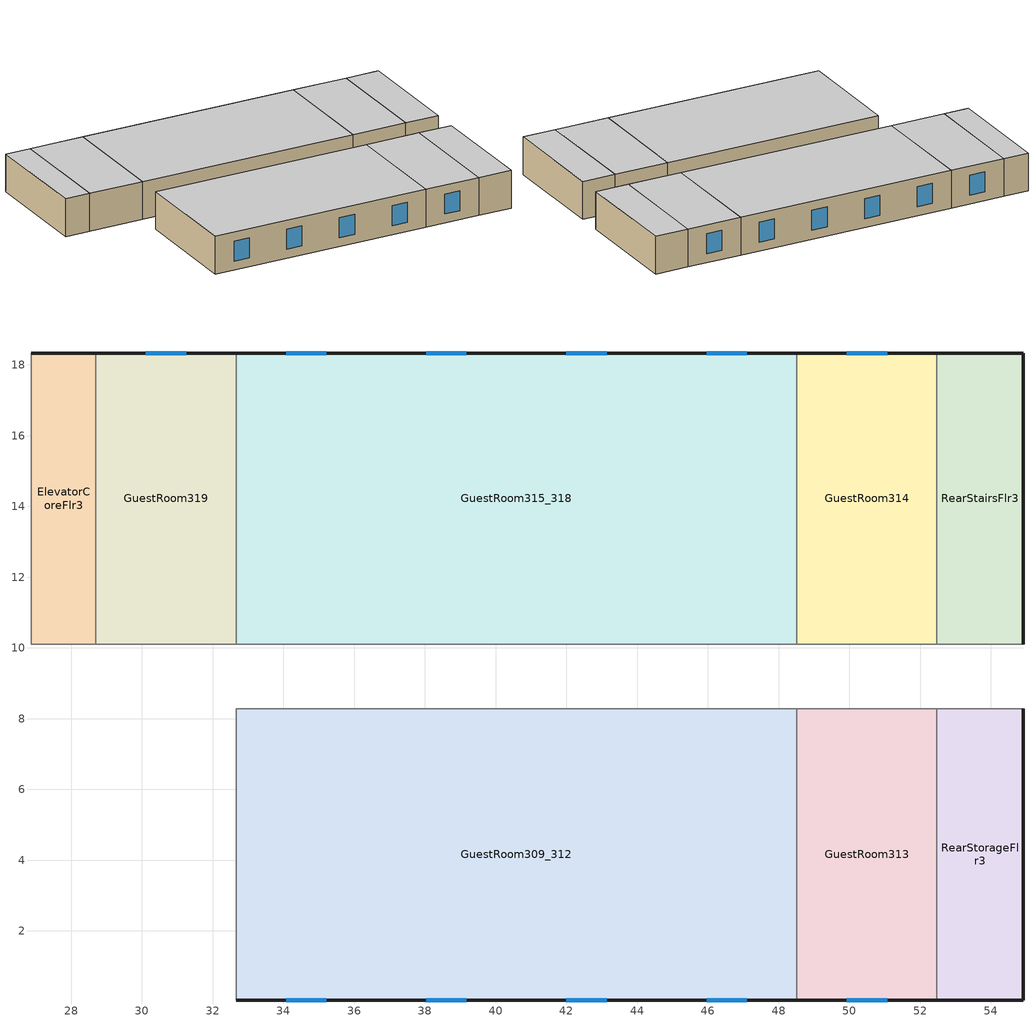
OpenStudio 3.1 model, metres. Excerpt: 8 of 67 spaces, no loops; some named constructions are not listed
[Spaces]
RearStairsFlr3
 floor to RearStairsFlr2 (NACM_Interior Floor): 54.91,18.34 54.91,10.11 52.47,10.11 52.47,18.34 z6.1
 wall outside (Base_CZ12-NonresMetalFrameWallU055): 54.91,10.11 54.91,18.34 52.47,18.34 z6.1:8.84
 wall to CorridorFlr3: 52.47,10.11 54.91,10.11 z6.1:8.84
 wall to GuestRoom314: 52.47,18.34 52.47,10.11 z6.1:8.84
 ceiling to RearStairsFlr4: 54.91,10.11 54.91,18.34 52.47,18.34 52.47,10.11 z8.84
GuestRoom309_312
 floor to GuestRoom209_212 (NACM_Interior Floor): 48.51,8.28 48.51,0.05 32.66,0.05 32.66,8.28 z6.1
 wall outside (Base_CZ12-ResMetalFrameWallU069): 32.66,0.05 48.51,0.05 z6.1:8.84
 wall to CorridorFlr3: 48.51,8.28 32.66,8.28 z6.1:8.84
 wall to GuestRoom306_308: 32.66,8.28 32.66,0.05 z6.1:8.84
 wall to GuestRoom313 (NACM_Interior Wall): 48.51,0.05 48.51,8.28 z6.1:8.84
 window (Base_AllCZ_FixedWinU36_Res): 34.07,0.05 35.21,0.05 / 38.04,0.05 39.18,0.05 / 42,0.05 43.14,0.05 / 45.96,0.05 47.1,0.05 z6.75:8.19
 ceiling to GuestRoom409_412: 48.51,0.05 48.51,8.28 32.66,8.28 32.66,0.05 z8.84
GuestRoom313
 floor to GuestRoom213 (NACM_Interior Floor): 52.47,8.28 52.47,0.05 48.51,0.05 48.51,8.28 z6.1
 wall outside (Base_CZ12-ResMetalFrameWallU069): 48.51,0.05 52.47,0.05 z6.1:8.84
 wall to CorridorFlr3: 52.47,8.28 48.51,8.28 z6.1:8.84
 wall to RearStorageFlr3 (NACM_Interior Wall): 52.47,0.05 52.47,8.28 z6.1:8.84
 window (Base_AllCZ_FixedWinU36_Res): 49.92,0.05 51.06,0.05 z6.75:8.19
 ceiling to GuestRoom413: 52.47,0.05 52.47,8.28 48.51,8.28 48.51,0.05 z8.84
RearStorageFlr3
 floor to RearStorageFlr2 (NACM_Interior Floor): 54.91,8.28 54.91,0.05 52.47,0.05 52.47,8.28 z6.1
 wall outside (Base_CZ12-NonresMetalFrameWallU055): 52.47,0.05 54.91,0.05 54.91,8.28 z6.1:8.84
 wall to CorridorFlr3: 54.91,8.28 52.47,8.28 z6.1:8.84
 ceiling to RearStorageFlr4: 54.91,0.05 54.91,8.28 52.47,8.28 52.47,0.05 z8.84
GuestRoom314
 floor to GuestRoom214 (NACM_Interior Floor): 52.47,18.34 52.47,10.11 48.51,10.11 48.51,18.34 z6.1
 wall outside (Base_CZ12-ResMetalFrameWallU069): 52.47,18.34 48.51,18.34 z6.1:8.84
 wall to CorridorFlr3: 48.51,10.11 52.47,10.11 z6.1:8.84
 wall to GuestRoom315_318 (NACM_Interior Wall): 48.51,18.34 48.51,10.11 z6.1:8.84
 window (Base_AllCZ_FixedWinU36_Res): 51.06,18.34 49.92,18.34 z6.75:8.19
 ceiling to GuestRoom414: 52.47,10.11 52.47,18.34 48.51,18.34 48.51,10.11 z8.84
GuestRoom315_318
 floor to GuestRoom215_218 (NACM_Interior Floor): 48.51,18.34 48.51,10.11 32.66,10.11 32.66,18.34 z6.1
 wall outside (Base_CZ12-ResMetalFrameWallU069): 48.51,18.34 32.66,18.34 z6.1:8.84
 wall to CorridorFlr3: 32.66,10.11 48.51,10.11 z6.1:8.84
 wall to GuestRoom319 (NACM_Interior Wall): 32.66,18.34 32.66,10.11 z6.1:8.84
 window (Base_AllCZ_FixedWinU36_Res): 47.1,18.34 45.96,18.34 / 43.14,18.34 42,18.34 / 39.18,18.34 38.04,18.34 / 35.21,18.34 34.07,18.34 z6.75:8.19
 ceiling to GuestRoom415_418: 48.51,10.11 48.51,18.34 32.66,18.34 32.66,10.11 z8.84
GuestRoom319
 floor to GuestRoom219 (NACM_Interior Floor): 32.66,18.34 32.66,10.11 28.7,10.11 28.7,18.34 z6.1
 wall outside (Base_CZ12-ResMetalFrameWallU069): 32.66,18.34 28.7,18.34 z6.1:8.84
 wall to CorridorFlr3: 28.7,10.11 32.66,10.11 z6.1:8.84
 wall to ElevatorCoreFlr3: 28.7,18.34 28.7,10.11 z6.1:8.84
 window (Base_AllCZ_FixedWinU36_Res): 31.25,18.34 30.11,18.34 z6.75:8.19
 ceiling to GuestRoom419: 32.66,10.11 32.66,18.34 28.7,18.34 28.7,10.11 z8.84
ElevatorCoreFlr3
 floor to ElevatorCoreFlr2 (NACM_Dropped Ceiling): 28.7,18.34 28.7,10.11 26.87,10.11 26.87,18.34 z6.1
 wall outside (Base_CZ12-NonresMetalFrameWallU055): 28.7,18.34 26.87,18.34 z6.1:8.84
 wall to CorridorFlr3: 26.87,18.34 26.87,10.11 28.7,10.11 z6.1:8.84
 ceiling to ElevatorCoreFlr4: 28.7,10.11 28.7,18.34 26.87,18.34 26.87,10.11 z8.84
[Schedule:Day]
GuestRoom105-ProcESch-da9; GuestRoom201-ProcESch-da9; GuestRoom202_205-ProcESch-da9; GuestRoom206_208-ProcESch-da9; GuestRoom209_212-ProcESch-da9; GuestRoom213-ProcESch-da9; GuestRoom214-ProcESch-da9; GuestRoom215_218-ProcESch-da9; GuestRoom219-ProcESch-da9; GuestRoom220_223-ProcESch-da9; GuestRoom224-ProcESch-da9; GuestRoom301-ProcESch-da9; GuestRoom302_305-ProcESch-da9; GuestRoom306_308-ProcESch-da9: 1, 0, 0.0342, 2, 0, 0.0334, 3, 0, 0.0322, 4, 0, 0.0317, 5, 0, 0.0307, 6, 0, 0.0317, 7, 0, 0.0358, 8, 0, 0.0394, 9, 0, 0.038, 10, 0, 0.0349, 11, 0, 0.034, 12, 0, 0.0345, 13, 0, 0.0358, 14, 0, 0.035, 15, 0, 0.0358, 16, 0, 0.0362, 17, 0, 0.0373, 18, 0, 0.041, 19, 0, 0.0445, 20, 0, 0.0447, 21, 0, 0.0425, 22, 0, 0.0404, 23, 0, 0.0378, 24, 0, 0.0347
GuestRoom105-ProcESch-da10; GuestRoom201-ProcESch-da10; GuestRoom202_205-ProcESch-da10; GuestRoom206_208-ProcESch-da10; GuestRoom209_212-ProcESch-da10; GuestRoom213-ProcESch-da10; GuestRoom214-ProcESch-da10; GuestRoom215_218-ProcESch-da10; GuestRoom219-ProcESch-da10; GuestRoom220_223-ProcESch-da10; GuestRoom224-ProcESch-da10; GuestRoom301-ProcESch-da10; GuestRoom302_305-ProcESch-da10; GuestRoom306_308-ProcESch-da10: 1, 0, 0.0371, 2, 0, 0.0354, 3, 0, 0.0348, 4, 0, 0.034, 5, 0, 0.0331, 6, 0, 0.0329, 7, 0, 0.0338, 8, 0, 0.0361, 9, 0, 0.0404, 10, 0, 0.0395, 11, 0, 0.0387, 12, 0, 0.0394, 13, 0, 0.0402, 14, 0, 0.0408, 15, 0, 0.0404, 16, 0, 0.0414, 17, 0, 0.041, 18, 0, 0.0434, 19, 0, 0.0464, 20, 0, 0.0456, 21, 0, 0.0445, 22, 0, 0.0428, 23, 0, 0.0397, 24, 0, 0.0396
GuestRoom105-ProcESch-da11; GuestRoom201-ProcESch-da11; GuestRoom202_205-ProcESch-da11; GuestRoom206_208-ProcESch-da11; GuestRoom209_212-ProcESch-da11; GuestRoom213-ProcESch-da11; GuestRoom214-ProcESch-da11; GuestRoom215_218-ProcESch-da11; GuestRoom219-ProcESch-da11; GuestRoom220_223-ProcESch-da11; GuestRoom224-ProcESch-da11; GuestRoom301-ProcESch-da11; GuestRoom302_305-ProcESch-da11; GuestRoom306_308-ProcESch-da11: 1, 0, 0.036, 2, 0, 0.0349, 3, 0, 0.0338, 4, 0, 0.0333, 5, 0, 0.0324, 6, 0, 0.0337, 7, 0, 0.0374, 8, 0, 0.0404, 9, 0, 0.0391, 10, 0, 0.0363, 11, 0, 0.0353, 12, 0, 0.0358, 13, 0, 0.037, 14, 0, 0.0364, 15, 0, 0.037, 16, 0, 0.0376, 17, 0, 0.0392, 18, 0, 0.043, 19, 0, 0.0463, 20, 0, 0.0461, 21, 0, 0.0442, 22, 0, 0.0423, 23, 0, 0.0397, 24, 0, 0.037
GuestRoom105-ProcESch-da12; GuestRoom201-ProcESch-da12; GuestRoom202_205-ProcESch-da12; GuestRoom206_208-ProcESch-da12; GuestRoom209_212-ProcESch-da12; GuestRoom213-ProcESch-da12; GuestRoom214-ProcESch-da12; GuestRoom215_218-ProcESch-da12; GuestRoom219-ProcESch-da12; GuestRoom220_223-ProcESch-da12; GuestRoom224-ProcESch-da12; GuestRoom301-ProcESch-da12; GuestRoom302_305-ProcESch-da12; GuestRoom306_308-ProcESch-da12: 1, 0, 0.0392, 2, 0, 0.0374, 3, 0, 0.0368, 4, 0, 0.036, 5, 0, 0.0353, 6, 0, 0.0352, 7, 0, 0.0365, 8, 0, 0.0384, 9, 0, 0.0418, 10, 0, 0.0412, 11, 0, 0.0403, 12, 0, 0.041, 13, 0, 0.0419, 14, 0, 0.0425, 15, 0, 0.0423, 16, 0, 0.0429, 17, 0, 0.0432, 18, 0, 0.0454, 19, 0, 0.0477, 20, 0, 0.0471, 21, 0, 0.0463, 22, 0, 0.0444, 23, 0, 0.0418, 24, 0, 0.0408
GuestRoom105-ProcESch-da13; GuestRoom201-ProcESch-da13; GuestRoom202_205-ProcESch-da13; GuestRoom206_208-ProcESch-da13; GuestRoom209_212-ProcESch-da13; GuestRoom213-ProcESch-da13; GuestRoom214-ProcESch-da13; GuestRoom215_218-ProcESch-da13; GuestRoom219-ProcESch-da13; GuestRoom220_223-ProcESch-da13; GuestRoom224-ProcESch-da13; GuestRoom301-ProcESch-da13; GuestRoom302_305-ProcESch-da13; GuestRoom306_308-ProcESch-da13: 1, 0, 0.038, 2, 0, 0.0367, 3, 0, 0.0357, 4, 0, 0.0351, 5, 0, 0.0345, 6, 0, 0.0362, 7, 0, 0.0394, 8, 0, 0.0418, 9, 0, 0.0405, 10, 0, 0.0378, 11, 0, 0.0368, 12, 0, 0.0373, 13, 0, 0.0383, 14, 0, 0.038, 15, 0, 0.0384, 16, 0, 0.0391, 17, 0, 0.0411, 18, 0, 0.0451, 19, 0, 0.0482, 20, 0, 0.0476, 21, 0, 0.046, 22, 0, 0.0444, 23, 0, 0.0418, 24, 0, 0.0395
GuestRoom105-ProcESch-da14; GuestRoom201-ProcESch-da14; GuestRoom202_205-ProcESch-da14; GuestRoom206_208-ProcESch-da14; GuestRoom209_212-ProcESch-da14; GuestRoom213-ProcESch-da14; GuestRoom214-ProcESch-da14; GuestRoom215_218-ProcESch-da14; GuestRoom219-ProcESch-da14; GuestRoom220_223-ProcESch-da14; GuestRoom224-ProcESch-da14; GuestRoom301-ProcESch-da14; GuestRoom302_305-ProcESch-da14; GuestRoom306_308-ProcESch-da14: 1, 0, 0.0404, 2, 0, 0.0345, 3, 0, 0.034, 4, 0, 0.0332, 5, 0, 0.0327, 6, 0, 0.0327, 7, 0, 0.0341, 8, 0, 0.0359, 9, 0, 0.0385, 10, 0, 0.0383, 11, 0, 0.0374, 12, 0, 0.0381, 13, 0, 0.039, 14, 0, 0.0396, 15, 0, 0.0395, 16, 0, 0.0397, 17, 0, 0.0403, 18, 0, 0.0423, 19, 0, 0.0439, 20, 0, 0.0434, 21, 0, 0.0428, 22, 0, 0.0411, 23, 0, 0.0393, 24, 0, 0.0379
GuestRoom105-ProcESch-da15; GuestRoom201-ProcESch-da15; GuestRoom202_205-ProcESch-da15; GuestRoom206_208-ProcESch-da15; GuestRoom209_212-ProcESch-da15; GuestRoom213-ProcESch-da15; GuestRoom214-ProcESch-da15; GuestRoom215_218-ProcESch-da15; GuestRoom219-ProcESch-da15; GuestRoom220_223-ProcESch-da15; GuestRoom224-ProcESch-da15; GuestRoom301-ProcESch-da15; GuestRoom302_305-ProcESch-da15; GuestRoom306_308-ProcESch-da15: 1, 0, 0.0398, 2, 0, 0.0401, 3, 0, 0.039, 4, 0, 0.0384, 5, 0, 0.0379, 6, 0, 0.04, 7, 0, 0.0431, 8, 0, 0.0452, 9, 0, 0.044, 10, 0, 0.0416, 11, 0, 0.0405, 12, 0, 0.041, 13, 0, 0.0418, 14, 0, 0.0416, 15, 0, 0.0416, 16, 0, 0.0425, 17, 0, 0.0452, 18, 0, 0.0494, 19, 0, 0.0522, 20, 0, 0.0511, 21, 0, 0.0495, 22, 0, 0.048, 23, 0, 0.0454, 24, 0, 0.0433
GuestRoom105-ProcESch-da16; GuestRoom201-ProcESch-da16; GuestRoom202_205-ProcESch-da16; GuestRoom206_208-ProcESch-da16; GuestRoom209_212-ProcESch-da16; GuestRoom213-ProcESch-da16; GuestRoom214-ProcESch-da16; GuestRoom215_218-ProcESch-da16; GuestRoom219-ProcESch-da16; GuestRoom220_223-ProcESch-da16; GuestRoom224-ProcESch-da16; GuestRoom301-ProcESch-da16; GuestRoom302_305-ProcESch-da16; GuestRoom306_308-ProcESch-da16: 1, 0, 0.0403, 2, 0, 0.0426, 3, 0, 0.042, 4, 0, 0.0411, 5, 0, 0.0405, 6, 0, 0.0405, 7, 0, 0.0422, 8, 0, 0.0445, 9, 0, 0.0476, 10, 0, 0.0473, 11, 0, 0.0462, 12, 0, 0.0471, 13, 0, 0.0482, 14, 0, 0.049, 15, 0, 0.0488, 16, 0, 0.0491, 17, 0, 0.05, 18, 0, 0.0523, 19, 0, 0.0542, 20, 0, 0.0535, 21, 0, 0.0527, 22, 0, 0.0507, 23, 0, 0.0486, 24, 0, 0.0468
GuestRoom105-ProcESch-da17; GuestRoom201-ProcESch-da17; GuestRoom202_205-ProcESch-da17; GuestRoom206_208-ProcESch-da17; GuestRoom209_212-ProcESch-da17; GuestRoom213-ProcESch-da17; GuestRoom214-ProcESch-da17; GuestRoom215_218-ProcESch-da17; GuestRoom219-ProcESch-da17; GuestRoom220_223-ProcESch-da17; GuestRoom224-ProcESch-da17; GuestRoom301-ProcESch-da17; GuestRoom302_305-ProcESch-da17; GuestRoom306_308-ProcESch-da17: 1, 0, 0.0398, 2, 0, 0.0365, 3, 0, 0.0355, 4, 0, 0.0349, 5, 0, 0.0345, 6, 0, 0.0364, 7, 0, 0.0392, 8, 0, 0.0412, 9, 0, 0.04, 10, 0, 0.0377, 11, 0, 0.0367, 12, 0, 0.037, 13, 0, 0.0378, 14, 0, 0.0377, 15, 0, 0.0378, 16, 0, 0.0387, 17, 0, 0.0411, 18, 0, 0.0449, 19, 0, 0.0475, 20, 0, 0.0466, 21, 0, 0.0451, 22, 0, 0.0437, 23, 0, 0.0413, 24, 0, 0.0394
GuestRoom105-ProcESch-da18; GuestRoom201-ProcESch-da18; GuestRoom202_205-ProcESch-da18; GuestRoom206_208-ProcESch-da18; GuestRoom209_212-ProcESch-da18; GuestRoom213-ProcESch-da18; GuestRoom214-ProcESch-da18; GuestRoom215_218-ProcESch-da18; GuestRoom219-ProcESch-da18; GuestRoom220_223-ProcESch-da18; GuestRoom224-ProcESch-da18; GuestRoom301-ProcESch-da18; GuestRoom302_305-ProcESch-da18; GuestRoom306_308-ProcESch-da18: 1, 0, 0.0405, 2, 0, 0.0386, 3, 0, 0.0379, 4, 0, 0.0371, 5, 0, 0.0366, 6, 0, 0.0366, 7, 0, 0.0381, 8, 0, 0.0406, 9, 0, 0.043, 10, 0, 0.0427, 11, 0, 0.0417, 12, 0, 0.0425, 13, 0, 0.0435, 14, 0, 0.0442, 15, 0, 0.044, 16, 0, 0.0443, 17, 0, 0.0452, 18, 0, 0.0472, 19, 0, 0.0488, 20, 0, 0.0482, 21, 0, 0.0474, 22, 0, 0.0455, 23, 0, 0.0434, 24, 0, 0.0418
GuestRoom105-ProcESch-da19; GuestRoom201-ProcESch-da19; GuestRoom202_205-ProcESch-da19; GuestRoom206_208-ProcESch-da19; GuestRoom209_212-ProcESch-da19; GuestRoom213-ProcESch-da19; GuestRoom214-ProcESch-da19; GuestRoom215_218-ProcESch-da19; GuestRoom219-ProcESch-da19; GuestRoom220_223-ProcESch-da19; GuestRoom224-ProcESch-da19; GuestRoom301-ProcESch-da19; GuestRoom302_305-ProcESch-da19; GuestRoom306_308-ProcESch-da19: 1, 0, 0.0396, 2, 0, 0.0382, 3, 0, 0.0372, 4, 0, 0.0366, 5, 0, 0.0361, 6, 0, 0.0381, 7, 0, 0.0411, 8, 0, 0.0434, 9, 0, 0.0422, 10, 0, 0.0398, 11, 0, 0.0388, 12, 0, 0.0393, 13, 0, 0.0401, 14, 0, 0.04, 15, 0, 0.04, 16, 0, 0.0409, 17, 0, 0.0436, 18, 0, 0.0475, 19, 0, 0.0501, 20, 0, 0.0489, 21, 0, 0.0474, 22, 0, 0.0458, 23, 0, 0.0433, 24, 0, 0.0414
GuestRoom105-ProcESch-da20; GuestRoom201-ProcESch-da20; GuestRoom202_205-ProcESch-da20; GuestRoom206_208-ProcESch-da20; GuestRoom209_212-ProcESch-da20; GuestRoom213-ProcESch-da20; GuestRoom214-ProcESch-da20; GuestRoom215_218-ProcESch-da20; GuestRoom219-ProcESch-da20; GuestRoom220_223-ProcESch-da20; GuestRoom224-ProcESch-da20; GuestRoom301-ProcESch-da20; GuestRoom302_305-ProcESch-da20; GuestRoom306_308-ProcESch-da20: 1, 0, 0.0378, 2, 0, 0.0326, 3, 0, 0.032, 4, 0, 0.0313, 5, 0, 0.0305, 6, 0, 0.0304, 7, 0, 0.0314, 8, 0, 0.0337, 9, 0, 0.0369, 10, 0, 0.036, 11, 0, 0.0351, 12, 0, 0.0358, 13, 0, 0.0365, 14, 0, 0.0372, 15, 0, 0.037, 16, 0, 0.0379, 17, 0, 0.0378, 18, 0, 0.0399, 19, 0, 0.0423, 20, 0, 0.0416, 21, 0, 0.0407, 22, 0, 0.0391, 23, 0, 0.0364, 24, 0, 0.036
GuestRoom105-ProcESch-da21; GuestRoom201-ProcESch-da21; GuestRoom202_205-ProcESch-da21; GuestRoom206_208-ProcESch-da21; GuestRoom209_212-ProcESch-da21; GuestRoom213-ProcESch-da21; GuestRoom214-ProcESch-da21; GuestRoom215_218-ProcESch-da21; GuestRoom219-ProcESch-da21; GuestRoom220_223-ProcESch-da21; GuestRoom224-ProcESch-da21; GuestRoom301-ProcESch-da21; GuestRoom302_305-ProcESch-da21; GuestRoom306_308-ProcESch-da21: 1, 0, 0.0365, 2, 0, 0.0372, 3, 0, 0.0361, 4, 0, 0.0355, 5, 0, 0.0347, 6, 0, 0.0362, 7, 0, 0.0399, 8, 0, 0.0431, 9, 0, 0.0416, 10, 0, 0.0383, 11, 0, 0.0372, 12, 0, 0.0378, 13, 0, 0.0391, 14, 0, 0.0387, 15, 0, 0.0393, 16, 0, 0.04, 17, 0, 0.0419, 18, 0, 0.046, 19, 0, 0.0493, 20, 0, 0.0488, 21, 0, 0.0469, 22, 0, 0.045, 23, 0, 0.0422, 24, 0, 0.0393
GuestRoom105-ProcESch-da22; GuestRoom201-ProcESch-da22; GuestRoom202_205-ProcESch-da22; GuestRoom206_208-ProcESch-da22; GuestRoom209_212-ProcESch-da22; GuestRoom213-ProcESch-da22; GuestRoom214-ProcESch-da22; GuestRoom215_218-ProcESch-da22; GuestRoom219-ProcESch-da22; GuestRoom220_223-ProcESch-da22; GuestRoom224-ProcESch-da22; GuestRoom301-ProcESch-da22; GuestRoom302_305-ProcESch-da22; GuestRoom306_308-ProcESch-da22: 1, 0, 0.0347, 2, 0, 0.0364, 3, 0, 0.0388, 4, 0, 0.0348, 5, 0, 0.0334, 6, 0, 0.0332, 7, 0, 0.0338, 8, 0, 0.0369, 9, 0, 0.0426, 10, 0, 0.0412, 11, 0, 0.0406, 12, 0, 0.0413, 13, 0, 0.0421, 14, 0, 0.0427, 15, 0, 0.0421, 16, 0, 0.0436, 17, 0, 0.0423, 18, 0, 0.045, 19, 0, 0.0489, 20, 0, 0.0478, 21, 0, 0.0464, 22, 0, 0.0445, 23, 0, 0.0404, 24, 0, 0.0414
GuestRoom105-ProcESch-da23; GuestRoom201-ProcESch-da23; GuestRoom202_205-ProcESch-da23; GuestRoom206_208-ProcESch-da23; GuestRoom209_212-ProcESch-da23; GuestRoom213-ProcESch-da23; GuestRoom214-ProcESch-da23; GuestRoom215_218-ProcESch-da23; GuestRoom219-ProcESch-da23; GuestRoom220_223-ProcESch-da23; GuestRoom224-ProcESch-da23; GuestRoom301-ProcESch-da23; GuestRoom302_305-ProcESch-da23; GuestRoom306_308-ProcESch-da23: 1, 0, 0.0334, 2, 0, 0.0327, 3, 0, 0.0316, 4, 0, 0.0311, 5, 0, 0.03, 6, 0, 0.0309, 7, 0, 0.0352, 8, 0, 0.039, 9, 0, 0.0377, 10, 0, 0.0345, 11, 0, 0.0336, 12, 0, 0.0341, 13, 0, 0.0355, 14, 0, 0.0348, 15, 0, 0.0357, 16, 0, 0.036, 17, 0, 0.0369, 18, 0, 0.0404, 19, 0, 0.0439, 20, 0, 0.0441, 21, 0, 0.0419, 22, 0, 0.0397, 23, 0, 0.0371, 24, 0, 0.0339
GuestRoom105-ProcESch-da24; GuestRoom201-ProcESch-da24; GuestRoom202_205-ProcESch-da24; GuestRoom206_208-ProcESch-da24; GuestRoom209_212-ProcESch-da24; GuestRoom213-ProcESch-da24; GuestRoom214-ProcESch-da24; GuestRoom215_218-ProcESch-da24; GuestRoom219-ProcESch-da24; GuestRoom220_223-ProcESch-da24; GuestRoom224-ProcESch-da24; GuestRoom301-ProcESch-da24; GuestRoom302_305-ProcESch-da24; GuestRoom306_308-ProcESch-da24: 1, 0, 0.0341, 2, 0, 0.0327, 3, 0, 0.0321, 4, 0, 0.0313, 5, 0, 0.0301, 6, 0, 0.0299, 7, 0, 0.0305, 8, 0, 0.0334, 9, 0, 0.0388, 10, 0, 0.0374, 11, 0, 0.0368, 12, 0, 0.0374, 13, 0, 0.0381, 14, 0, 0.0386, 15, 0, 0.0379, 16, 0, 0.0393, 17, 0, 0.0378, 18, 0, 0.0404, 19, 0, 0.0443, 20, 0, 0.0432, 21, 0, 0.0418, 22, 0, 0.0401, 23, 0, 0.0361, 24, 0, 0.0374
GuestRoom105-ProcESch-da25; GuestRoom201-ProcESch-da25; GuestRoom202_205-ProcESch-da25; GuestRoom206_208-ProcESch-da25; GuestRoom209_212-ProcESch-da25; GuestRoom213-ProcESch-da25; GuestRoom214-ProcESch-da25; GuestRoom215_218-ProcESch-da25; GuestRoom219-ProcESch-da25; GuestRoom220_223-ProcESch-da25; GuestRoom224-ProcESch-da25; GuestRoom301-ProcESch-da25; GuestRoom302_305-ProcESch-da25; GuestRoom306_308-ProcESch-da25: 1, 0, 0.0328, 2, 0, 0.0322, 3, 0, 0.0311, 4, 0, 0.0307, 5, 0, 0.0296, 6, 0, 0.0305, 7, 0, 0.0349, 8, 0, 0.0387, 9, 0, 0.0374, 10, 0, 0.0342, 11, 0, 0.0333, 12, 0, 0.0338, 13, 0, 0.0351, 14, 0, 0.0343, 15, 0, 0.0352, 16, 0, 0.0355, 17, 0, 0.0362, 18, 0, 0.0396, 19, 0, 0.0432, 20, 0, 0.0436, 21, 0, 0.0412, 22, 0, 0.0391, 23, 0, 0.0364, 24, 0, 0.0331
GuestRoom201-ProcESch-da1; GuestRoom202_205-ProcESch-da1; GuestRoom206_208-ProcESch-da1; GuestRoom209_212-ProcESch-da1; GuestRoom213-ProcESch-da1; GuestRoom214-ProcESch-da1; GuestRoom215_218-ProcESch-da1; GuestRoom219-ProcESch-da1; GuestRoom220_223-ProcESch-da1; GuestRoom224-ProcESch-da1; GuestRoom301-ProcESch-da1; GuestRoom302_305-ProcESch-da1; GuestRoom306_308-ProcESch-da1; GuestRoom309_312-ProcESch-da1: 1, 0, 0.0341, 2, 0, 0.0327, 3, 0, 0.0321, 4, 0, 0.0313, 5, 0, 0.0301, 6, 0, 0.0299, 7, 0, 0.0305, 8, 0, 0.0334, 9, 0, 0.0388, 10, 0, 0.0374, 11, 0, 0.0368, 12, 0, 0.0375, 13, 0, 0.0381, 14, 0, 0.0386, 15, 0, 0.038, 16, 0, 0.0395, 17, 0, 0.038, 18, 0, 0.0405, 19, 0, 0.0444, 20, 0, 0.0433, 21, 0, 0.042, 22, 0, 0.0402, 23, 0, 0.0363, 24, 0, 0.0375
GuestRoom201-ProcESch-da2; GuestRoom202_205-ProcESch-da2; GuestRoom206_208-ProcESch-da2; GuestRoom209_212-ProcESch-da2; GuestRoom213-ProcESch-da2; GuestRoom214-ProcESch-da2; GuestRoom215_218-ProcESch-da2; GuestRoom219-ProcESch-da2; GuestRoom220_223-ProcESch-da2; GuestRoom224-ProcESch-da2; GuestRoom301-ProcESch-da2; GuestRoom302_305-ProcESch-da2; GuestRoom306_308-ProcESch-da2; GuestRoom309_312-ProcESch-da2: 1, 0, 0.0327, 2, 0, 0.0322, 3, 0, 0.0311, 4, 0, 0.0306, 5, 0, 0.0296, 6, 0, 0.0304, 7, 0, 0.0348, 8, 0, 0.0387, 9, 0, 0.0374, 10, 0, 0.0342, 11, 0, 0.0333, 12, 0, 0.0337, 13, 0, 0.0351, 14, 0, 0.0342, 15, 0, 0.0351, 16, 0, 0.0353, 17, 0, 0.0359, 18, 0, 0.0394, 19, 0, 0.043, 20, 0, 0.0434, 21, 0, 0.041, 22, 0, 0.0389, 23, 0, 0.0363, 24, 0, 0.0329
GuestRoom201-ProcESch-da3; GuestRoom202_205-ProcESch-da3; GuestRoom206_208-ProcESch-da3; GuestRoom209_212-ProcESch-da3; GuestRoom213-ProcESch-da3; GuestRoom214-ProcESch-da3; GuestRoom215_218-ProcESch-da3; GuestRoom219-ProcESch-da3; GuestRoom220_223-ProcESch-da3; GuestRoom224-ProcESch-da3; GuestRoom301-ProcESch-da3; GuestRoom302_305-ProcESch-da3; GuestRoom306_308-ProcESch-da3; GuestRoom309_312-ProcESch-da3: 1, 0, 0, 2, 0, 0, 3, 0, 0, 4, 0, 0, 5, 0, 0, 6, 0, 0, 7, 0, 0, 8, 0, 0, 9, 0, 0, 10, 0, 0, 11, 0, 0, 12, 0, 0, 13, 0, 0, 14, 0, 0, 15, 0, 0, 16, 0, 0, 17, 0, 0, 18, 0, 0, 19, 0, 0, 20, 0, 0, 21, 0, 0, 22, 0, 0, 23, 0, 0, 24, 0, 0
GuestRoom201-ProcESch-da4; GuestRoom202_205-ProcESch-da4; GuestRoom206_208-ProcESch-da4; GuestRoom209_212-ProcESch-da4; GuestRoom213-ProcESch-da4; GuestRoom214-ProcESch-da4; GuestRoom215_218-ProcESch-da4; GuestRoom219-ProcESch-da4; GuestRoom220_223-ProcESch-da4; GuestRoom224-ProcESch-da4; GuestRoom301-ProcESch-da4; GuestRoom302_305-ProcESch-da4; GuestRoom306_308-ProcESch-da4; GuestRoom309_312-ProcESch-da4: 1, 0, 0.0345, 2, 0, 0.033, 3, 0, 0.0324, 4, 0, 0.0315, 5, 0, 0.0303, 6, 0, 0.0301, 7, 0, 0.0306, 8, 0, 0.0335, 9, 0, 0.0388, 10, 0, 0.0375, 11, 0, 0.0369, 12, 0, 0.0376, 13, 0, 0.0384, 14, 0, 0.0389, 15, 0, 0.0384, 16, 0, 0.0398, 17, 0, 0.0385, 18, 0, 0.041, 19, 0, 0.0448, 20, 0, 0.0437, 21, 0, 0.0424, 22, 0, 0.0407, 23, 0, 0.0368, 24, 0, 0.0378
GuestRoom201-ProcESch-da5; GuestRoom202_205-ProcESch-da5; GuestRoom206_208-ProcESch-da5; GuestRoom209_212-ProcESch-da5; GuestRoom213-ProcESch-da5; GuestRoom214-ProcESch-da5; GuestRoom215_218-ProcESch-da5; GuestRoom219-ProcESch-da5; GuestRoom220_223-ProcESch-da5; GuestRoom224-ProcESch-da5; GuestRoom301-ProcESch-da5; GuestRoom302_305-ProcESch-da5; GuestRoom306_308-ProcESch-da5: 1, 0, 0.0332, 2, 0, 0.0325, 3, 0, 0.0314, 4, 0, 0.0309, 5, 0, 0.0298, 6, 0, 0.0306, 7, 0, 0.0349, 8, 0, 0.0388, 9, 0, 0.0375, 10, 0, 0.0343, 11, 0, 0.0334, 12, 0, 0.0339, 13, 0, 0.0353, 14, 0, 0.0345, 15, 0, 0.0354, 16, 0, 0.0357, 17, 0, 0.0366, 18, 0, 0.0401, 19, 0, 0.0437, 20, 0, 0.0439, 21, 0, 0.0416, 22, 0, 0.0394, 23, 0, 0.0368, 24, 0, 0.0335
GuestRoom201-ProcESch-da6; GuestRoom202_205-ProcESch-da6; GuestRoom206_208-ProcESch-da6; GuestRoom209_212-ProcESch-da6; GuestRoom213-ProcESch-da6; GuestRoom214-ProcESch-da6; GuestRoom215_218-ProcESch-da6; GuestRoom219-ProcESch-da6; GuestRoom220_223-ProcESch-da6; GuestRoom224-ProcESch-da6; GuestRoom301-ProcESch-da6; GuestRoom302_305-ProcESch-da6; GuestRoom306_308-ProcESch-da6: 1, 0, 0.0355, 2, 0, 0.0339, 3, 0, 0.03, 4, 0, 0.0324, 5, 0, 0.0312, 6, 0, 0.031, 7, 0, 0.0316, 8, 0, 0.0344, 9, 0, 0.0394, 10, 0, 0.0382, 11, 0, 0.0375, 12, 0, 0.0382, 13, 0, 0.0389, 14, 0, 0.0395, 15, 0, 0.039, 16, 0, 0.0404, 17, 0, 0.0395, 18, 0, 0.0421, 19, 0, 0.0455, 20, 0, 0.0446, 21, 0, 0.0433, 22, 0, 0.0416, 23, 0, 0.0382, 24, 0, 0.0387
GuestRoom201-ProcESch-da7; GuestRoom202_205-ProcESch-da7; GuestRoom206_208-ProcESch-da7; GuestRoom209_212-ProcESch-da7; GuestRoom213-ProcESch-da7; GuestRoom214-ProcESch-da7; GuestRoom215_218-ProcESch-da7; GuestRoom219-ProcESch-da7; GuestRoom220_223-ProcESch-da7; GuestRoom224-ProcESch-da7; GuestRoom301-ProcESch-da7; GuestRoom302_305-ProcESch-da7; GuestRoom306_308-ProcESch-da7: 1, 0, 0.0342, 2, 0, 0.0318, 3, 0, 0.0307, 4, 0, 0.0302, 5, 0, 0.0293, 6, 0, 0.0302, 7, 0, 0.0341, 8, 0, 0.0376, 9, 0, 0.0363, 10, 0, 0.0334, 11, 0, 0.0325, 12, 0, 0.033, 13, 0, 0.0342, 14, 0, 0.0335, 15, 0, 0.0343, 16, 0, 0.0347, 17, 0, 0.0357, 18, 0, 0.0392, 19, 0, 0.0426, 20, 0, 0.0427, 21, 0, 0.0406, 22, 0, 0.0386, 23, 0, 0.0361, 24, 0, 0.0332
GuestRoom201-ProcESch-da8; GuestRoom202_205-ProcESch-da8; GuestRoom206_208-ProcESch-da8; GuestRoom209_212-ProcESch-da8; GuestRoom213-ProcESch-da8; GuestRoom214-ProcESch-da8; GuestRoom215_218-ProcESch-da8; GuestRoom219-ProcESch-da8; GuestRoom220_223-ProcESch-da8; GuestRoom224-ProcESch-da8; GuestRoom301-ProcESch-da8; GuestRoom302_305-ProcESch-da8; GuestRoom306_308-ProcESch-da8: 1, 0, 0.0359, 2, 0, 0.0343, 3, 0, 0.0337, 4, 0, 0.0328, 5, 0, 0.0317, 6, 0, 0.0315, 7, 0, 0.0322, 8, 0, 0.0349, 9, 0, 0.0397, 10, 0, 0.0386, 11, 0, 0.0379, 12, 0, 0.0387, 13, 0, 0.0395, 14, 0, 0.0401, 15, 0, 0.0396, 16, 0, 0.0407, 17, 0, 0.04, 18, 0, 0.0425, 19, 0, 0.0457, 20, 0, 0.0448, 21, 0, 0.0437, 22, 0, 0.0419, 23, 0, 0.0386, 24, 0, 0.039
